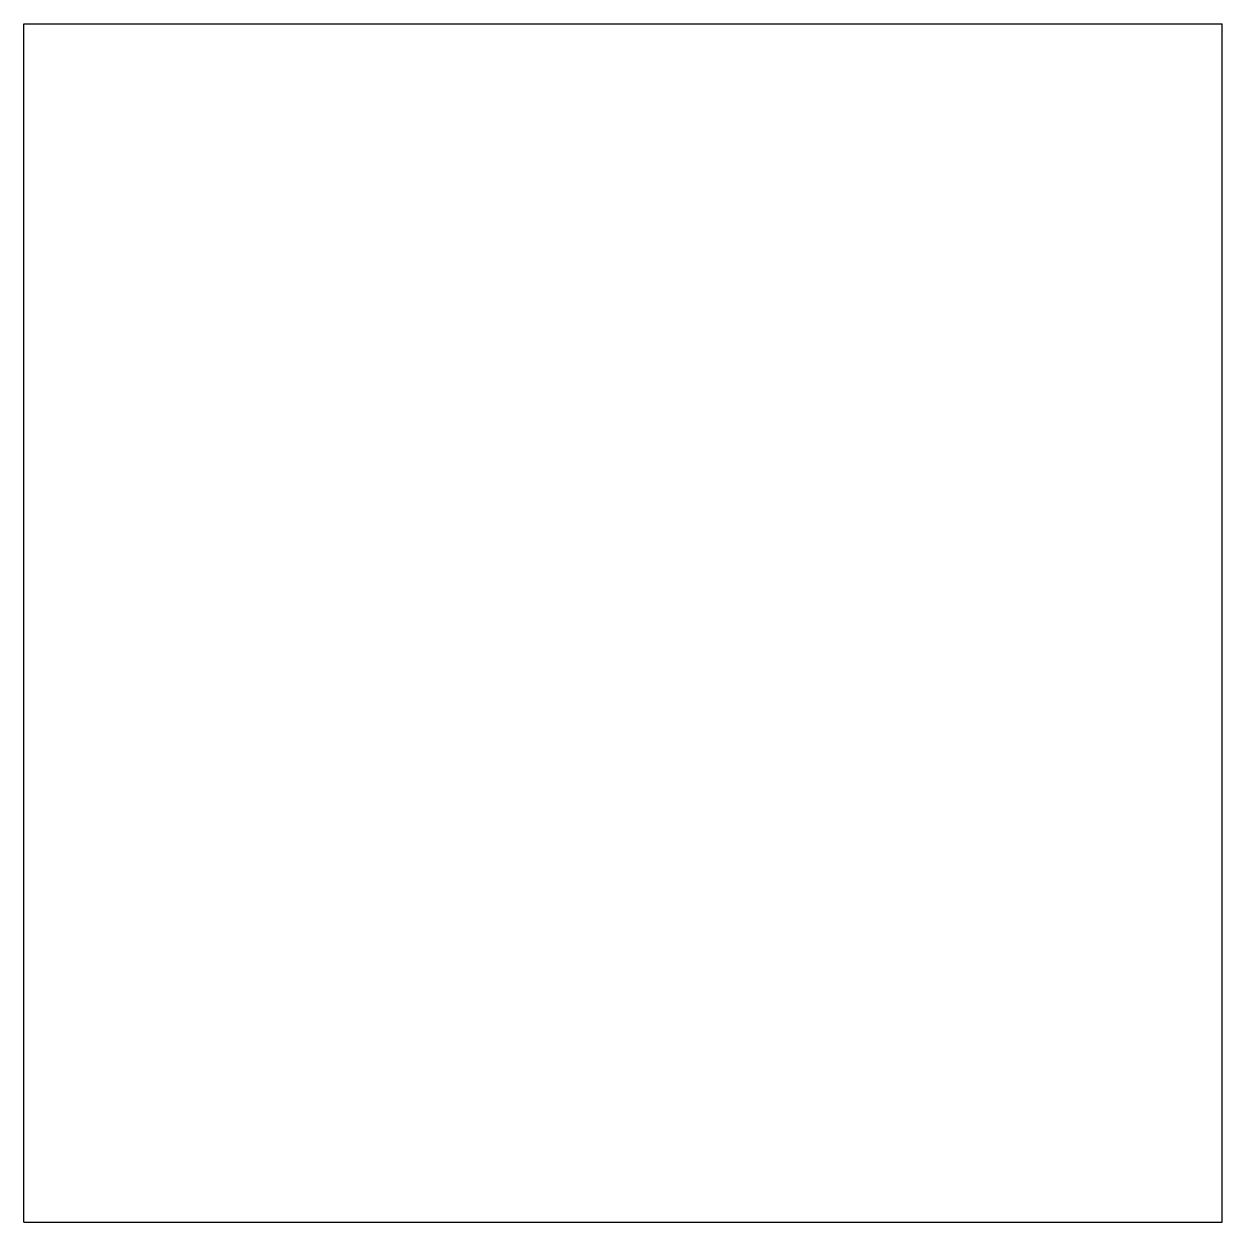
# Model space of a CAD drawing. Header units: inches. Extents: x -1.59 to 1.59, y -1.59 to 1.59.
import ezdxf

# ---------------------------------------------------------------- set-up
doc = ezdxf.new("R2010")
doc.units = ezdxf.units.IN
doc.layers.add('1', color=7, linetype='CONTINUOUS')

msp = doc.modelspace()

# ---------------------------------------------------------------- linework, layer by layer
at = {"layer": '1', "color": 1, "linetype": 'CONTINUOUS'}
for p, q in [((-1.5945, 1.5945), (1.5945, 1.5945)), ((-1.5945, -1.5945), (-1.5945, 1.5945)), ((1.5945, -1.5945), (1.5945, 1.5945)), ((-1.5945, -1.5945), (1.5945, -1.5945))]:
    msp.add_line(p, q, dxfattribs=at)

doc.saveas('drawing.dxf')
